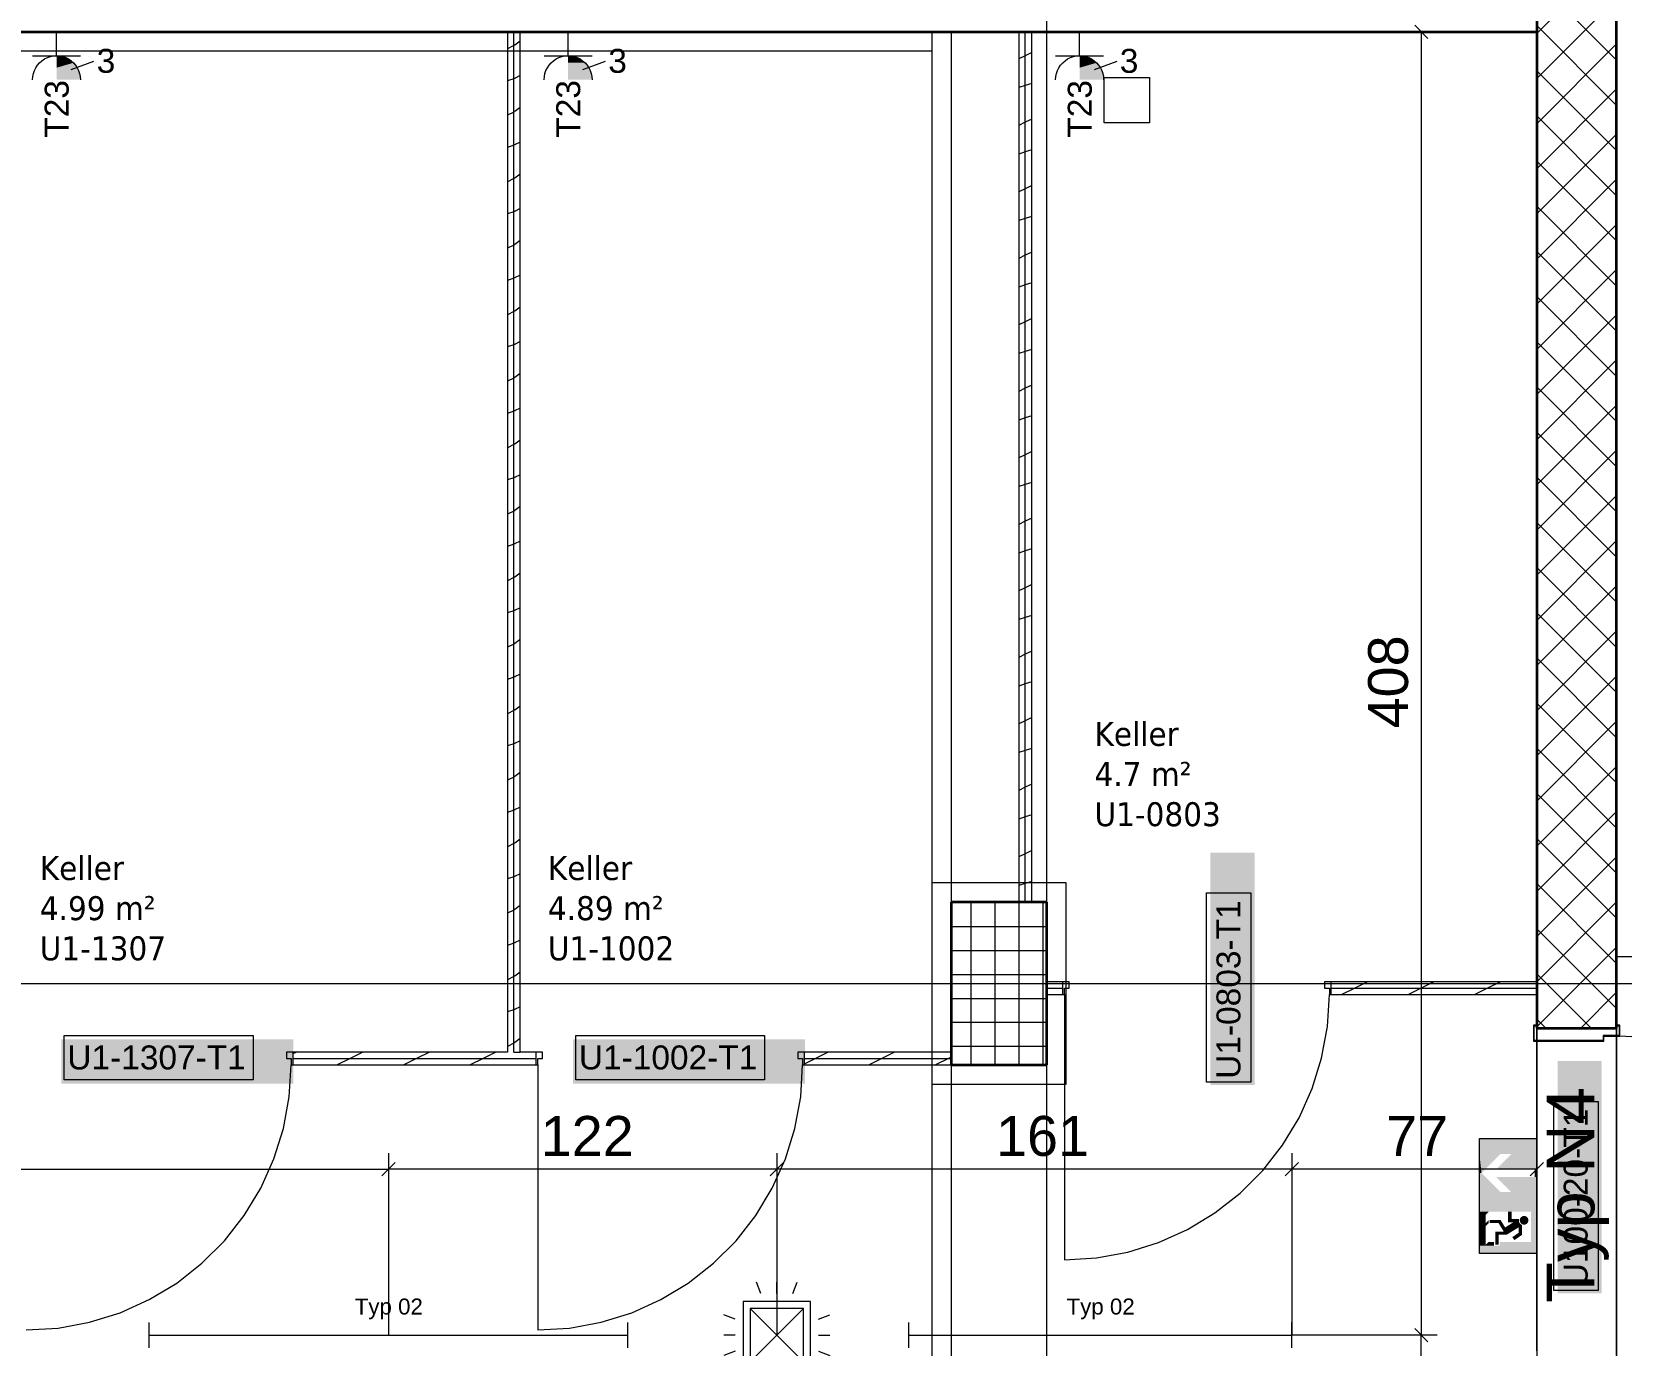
# Model space of a CAD drawing. Extents: x -1132 to 613, y -179 to 712.
# Drawn here: x -223.5 to -123.9, y -11.8 to 70.5 of the extents above; entities that cross this region are included whole.
import ezdxf
from ezdxf.lldxf.tags import DXFTag

# ---------------------------------------------------------------- set-up
doc = ezdxf.new("R2010")
doc.units = 0
doc.layers.get('0').update_dxf_attribs({"lineweight": 13})
for name, color, linetype, lineweight in [('A-AREA-____-IDEN', 7, 'Continuous', 5), ('A-DOOR-____-IDEN', 7, 'Continuous', 5), ('A-DOOR-____-OTLN', 7, 'Continuous', 9), ('A-DOOR-FRAM-MCUT', 7, 'Continuous', 9), ('A-DOOR-OPNG-OTLN', 7, 'Continuous', 9), ('A-FLOR-____-OTLN', 7, 'Continuous', 9), ('A-FLOR-____-OVHD', 7, 'Strichpunkt - Fein', 9), ('A-WALL-____-MCUT', 7, 'Continuous', 35), ('A-WALL-____-PATT', 7, 'Continuous', 35), ('A-WALL-FNSH-MCUT', 7, 'Continuous', 35), ('S-COLS-____-MCUT', 7, 'Continuous', 35), ('S-COLS-____-OTLN', 7, 'Continuous', 9), ('S-GRID-____-OTLN', 7, 'Continuous', 5)]:
    doc.layers.add(name, color=color, linetype=linetype, lineweight=lineweight)
for name, color, linetype, lineweight, true_color in [('EL01_VVV_Mass', 7, 'Continuous', 13, 0xb2b200), ('EL01_WAN_Kraft', 1, 'Continuous', 13, 0xff0000), ('EL01_WAN_Leuchten', 7, 'Continuous', 13, 0x0080ff), ('EL01_WAN_Leuchtentyp', 7, 'Continuous', 13, 0x0099ff), ('EL01_WAN_Licht', 7, 'Continuous', 13, 0x0080ff), ('EL01_WAN_Notbeleuchtungen', 7, 'Continuous', 13, 0x009900), ('EL01_WAN_Notbeleuchtungentyp', 7, 'Continuous', 13, 0x009900)]:
    doc.layers.add(name, color=color, linetype=linetype, lineweight=lineweight, true_color=true_color)
doc.styles.get("Standard").update_dxf_attribs({"font": 'arial.ttf'})
tags = doc.linetypes.add('_Rasterlinie_', pattern=[0.375, 0.2, -0.05, 0.075, -0.05]).pattern_tags.tags
tags[10:11] = [DXFTag(74, 4), DXFTag(75, 0), DXFTag(340, '0'), DXFTag(46, 1.0), DXFTag(50, 0.0), DXFTag(44, 0.0), DXFTag(45, 0.0)]
tags[8:9] = [DXFTag(74, 4), DXFTag(75, 0), DXFTag(340, '0'), DXFTag(46, 1.0), DXFTag(50, 0.0), DXFTag(44, 0.0), DXFTag(45, 0.0)]
tags[6:7] = [DXFTag(74, 4), DXFTag(75, 0), DXFTag(340, '0'), DXFTag(46, 1.0), DXFTag(50, 0.0), DXFTag(44, 0.0), DXFTag(45, 0.0)]
tags[4:5] = [DXFTag(74, 4), DXFTag(75, 0), DXFTag(340, '0'), DXFTag(46, 1.0), DXFTag(50, 0.0), DXFTag(44, 0.0), DXFTag(45, 0.0)]
tags = doc.linetypes.add('Grundrissdarstellung Sturz', pattern=[0.25, 0.15, -0.05, 0, -0.05]).pattern_tags.tags
tags[10:11] = [DXFTag(74, 4), DXFTag(75, 0), DXFTag(340, '0'), DXFTag(46, 1.0), DXFTag(50, 0.0), DXFTag(44, 0.0), DXFTag(45, 0.0)]
tags[8:9] = [DXFTag(74, 4), DXFTag(75, 0), DXFTag(340, '0'), DXFTag(46, 1.0), DXFTag(50, 0.0), DXFTag(44, 0.0), DXFTag(45, 0.0)]
tags[6:7] = [DXFTag(74, 4), DXFTag(75, 0), DXFTag(340, '0'), DXFTag(46, 1.0), DXFTag(50, 0.0), DXFTag(44, 0.0), DXFTag(45, 0.0)]
tags[4:5] = [DXFTag(74, 4), DXFTag(75, 0), DXFTag(340, '0'), DXFTag(46, 1.0), DXFTag(50, 0.0), DXFTag(44, 0.0), DXFTag(45, 0.0)]
tags = doc.linetypes.add('Strichpunkt - Fein', pattern=[0.2, 0.1, -0.05, 0, -0.05]).pattern_tags.tags
tags[10:11] = [DXFTag(74, 4), DXFTag(75, 0), DXFTag(340, '0'), DXFTag(46, 1.0), DXFTag(50, 0.0), DXFTag(44, 0.0), DXFTag(45, 0.0)]
tags[8:9] = [DXFTag(74, 4), DXFTag(75, 0), DXFTag(340, '0'), DXFTag(46, 1.0), DXFTag(50, 0.0), DXFTag(44, 0.0), DXFTag(45, 0.0)]
tags[6:7] = [DXFTag(74, 4), DXFTag(75, 0), DXFTag(340, '0'), DXFTag(46, 1.0), DXFTag(50, 0.0), DXFTag(44, 0.0), DXFTag(45, 0.0)]
tags[4:5] = [DXFTag(74, 4), DXFTag(75, 0), DXFTag(340, '0'), DXFTag(46, 1.0), DXFTag(50, 0.0), DXFTag(44, 0.0), DXFTag(45, 0.0)]

# ---------------------------------------------------------------- blocks, each defined once
blk = doc.blocks.new('Referenz-A0UNPDE96I', base_point=(-1115.886, -117.372))
at = {"layer": 'A-DOOR-____-IDEN', "color": 0, "linetype": 'Continuous', "ltscale": 0.13}
for p, q in [((-149.906, 4.705), (-149.906, 16.545)), ((-149.906, 16.545), (-147.126, 16.545)), ((-147.126, 16.545), (-147.126, 4.705)), ((-221.486, 7.615), (-209.646, 7.615)), ((-221.486, 4.835), (-221.486, 7.615)), ((-209.646, 7.615), (-209.646, 4.835)), ((-189.436, 7.615), (-177.596, 7.615)), ((-189.436, 4.835), (-189.436, 7.615)), ((-177.596, 7.615), (-177.596, 4.835)), ((-209.646, 4.835), (-221.486, 4.835)), ((-177.596, 4.835), (-189.436, 4.835)), ((-147.126, 4.705), (-149.906, 4.705)), ((-128.151, -8.346), (-128.151, 3.494)), ((-128.151, 3.494), (-125.371, 3.494)), ((-125.371, 3.494), (-125.371, -8.346)), ((-125.371, -8.346), (-128.151, -8.346))]:
    blk.add_line(p, q, dxfattribs=at)
at = {"layer": 'A-DOOR-____-IDEN', "color": 7, "linetype": 'Continuous', "ltscale": 0.13, "true_color": 0xffffff}
for points in [[(-149.662, 4.53), (-146.903, 4.53), (-149.662, 19.069)], [(-146.903, 4.53), (-149.662, 19.069), (-146.903, 19.069)], [(-221.661, 4.612), (-207.122, 4.612), (-221.661, 7.371)], [(-207.122, 4.612), (-221.661, 7.371), (-207.122, 7.371)], [(-189.611, 4.612), (-175.072, 4.612), (-189.611, 7.371)], [(-175.072, 4.612), (-189.611, 7.371), (-175.072, 7.371)], [(-127.908, -8.521), (-125.149, -8.521), (-127.908, 6.018)], [(-125.149, -8.521), (-127.908, 6.018), (-125.149, 6.018)]]:
    blk.add_solid(points, dxfattribs=at)
at = {"layer": 'A-DOOR-____-OTLN', "color": 0, "linetype": 'Grundrissdarstellung Sturz', "ltscale": 0.13}
for p, q in [((-129.215, 8.075), (-129.215, -12.925)), ((-124.215, 8.075), (-124.215, -12.925))]:
    blk.add_line(p, q, dxfattribs=at)
at = {"layer": 'A-DOOR-FRAM-MCUT', "color": 0, "linetype": 'Continuous', "ltscale": 0.13}
for p, q in [((-158.515, 10.978), (-158.915, 10.978)), ((-158.515, 10.578), (-158.515, 10.978)), ((-142.115, 10.978), (-142.515, 10.978)), ((-142.515, 10.978), (-142.515, 10.578)), ((-158.915, 10.178), (-158.815, 10.178)), ((-158.815, 10.178), (-158.815, 10.578)), ((-158.815, 10.578), (-158.515, 10.578)), ((-142.515, 10.578), (-142.215, 10.578)), ((-142.215, 10.578), (-142.215, 10.178)), ((-142.215, 10.178), (-142.115, 10.178)), ((-129.215, 8.275), (-129.415, 8.275)), ((-129.415, 8.275), (-129.415, 7.275)), ((-129.375, 7.315), (-129.375, 8.235)), ((-129.375, 8.235), (-129.215, 8.235)), ((-124.015, 8.275), (-124.215, 8.275)), ((-124.215, 8.235), (-124.055, 8.235)), ((-124.055, 8.235), (-124.055, 7.615)), ((-124.015, 7.575), (-124.015, 8.275)), ((-129.415, 7.275), (-125.015, 7.275)), ((-125.055, 7.315), (-129.375, 7.315)), ((-124.055, 7.615), (-125.055, 7.615)), ((-125.055, 7.615), (-125.055, 7.315)), ((-125.015, 7.275), (-125.015, 7.575)), ((-125.015, 7.575), (-124.015, 7.575)), ((-207.165, 6.578), (-207.565, 6.578)), ((-207.565, 6.578), (-207.565, 6.178)), ((-207.565, 6.178), (-207.265, 6.178)), ((-207.265, 6.178), (-207.265, 5.778)), ((-191.515, 6.578), (-191.915, 6.578)), ((-191.815, 5.778), (-191.815, 6.178)), ((-191.815, 6.178), (-191.515, 6.178)), ((-191.515, 6.178), (-191.515, 6.578)), ((-175.115, 6.578), (-175.515, 6.578)), ((-175.515, 6.578), (-175.515, 6.178)), ((-175.515, 6.178), (-175.215, 6.178)), ((-175.215, 6.178), (-175.215, 5.778)), ((-207.265, 5.778), (-207.165, 5.778)), ((-191.915, 5.778), (-191.815, 5.778)), ((-175.215, 5.778), (-175.115, 5.778))]:
    blk.add_line(p, q, dxfattribs=at)
at = {"layer": 'A-DOOR-OPNG-OTLN', "color": 0, "linetype": 'Continuous', "ltscale": 0.13}
for p, q in [((-158.815, 10.178), (-158.815, -6.422)), ((-142.336, 8.177), (-142.215, 10.178)), ((-142.697, 6.206), (-142.336, 8.177)), ((-121.775, 7.45), (-124.015, 7.575)), ((-143.293, 4.292), (-142.697, 6.206)), ((-207.386, 3.777), (-207.265, 5.778)), ((-191.815, 5.778), (-191.815, -10.822)), ((-175.336, 3.777), (-175.215, 5.778)), ((-144.116, 2.464), (-143.293, 4.292)), ((-207.747, 1.806), (-207.386, 3.777)), ((-175.697, 1.806), (-175.336, 3.777)), ((-145.153, 0.748), (-144.116, 2.464)), ((-208.343, -0.108), (-207.747, 1.806)), ((-176.293, -0.108), (-175.697, 1.806)), ((-146.389, -0.83), (-145.153, 0.748)), ((-209.166, -1.936), (-208.343, -0.108)), ((-177.116, -1.936), (-176.293, -0.108)), ((-147.807, -2.247), (-146.389, -0.83)), ((-210.203, -3.652), (-209.166, -1.936)), ((-178.153, -3.652), (-177.116, -1.936)), ((-149.385, -3.483), (-147.807, -2.247)), ((-211.439, -5.23), (-210.203, -3.652)), ((-179.389, -5.23), (-178.153, -3.652)), ((-151.1, -4.52), (-149.385, -3.483)), ((-152.928, -5.343), (-151.1, -4.52)), ((-212.857, -6.647), (-211.439, -5.23)), ((-180.807, -6.647), (-179.389, -5.23)), ((-156.814, -6.301), (-154.842, -5.939)), ((-154.842, -5.939), (-152.928, -5.343)), ((-214.435, -7.883), (-212.857, -6.647)), ((-182.385, -7.883), (-180.807, -6.647)), ((-158.815, -6.422), (-156.814, -6.301)), ((-216.15, -8.92), (-214.435, -7.883)), ((-184.1, -8.92), (-182.385, -7.883)), ((-217.978, -9.743), (-216.15, -8.92)), ((-185.928, -9.743), (-184.1, -8.92)), ((-219.892, -10.339), (-217.978, -9.743)), ((-187.842, -10.339), (-185.928, -9.743)), ((-223.865, -10.822), (-221.864, -10.701)), ((-221.864, -10.701), (-219.892, -10.339)), ((-191.815, -10.822), (-189.814, -10.701)), ((-189.814, -10.701), (-187.842, -10.339))]:
    blk.add_line(p, q, dxfattribs=at)
at = {"layer": 'A-FLOR-____-OTLN', "color": 0, "linetype": 'Continuous', "ltscale": 0.13}
for p, q in [((-124.215, 12.575), (-92.215, 12.575)), ((-129.215, 7.315), (-129.215, 8.075)), ((-124.215, 7.615), (-124.215, 8.075)), ((-129.215, -12.126), (-129.215, 7.277)), ((-124.215, -12.425), (-124.215, 7.575))]:
    blk.add_line(p, q, dxfattribs=at)
at = {"layer": 'A-FLOR-____-OVHD', "color": 0, "linetype": 'Strichpunkt - Fein', "ltscale": 0.13}
for p, q in [((-167.115, 70.478), (-167.115, -107.622)), ((-165.915, 70.478), (-165.915, 15.578)), ((-384.415, 69.278), (-167.115, 69.278)), ((-158.715, 17.178), (-167.115, 17.178)), ((-167.115, 17.178), (-167.115, 4.578)), ((-158.715, 4.578), (-158.715, 17.178)), ((-165.915, 6.178), (-165.915, -46.022)), ((-167.115, 4.578), (-158.715, 4.578))]:
    blk.add_line(p, q, dxfattribs=at)
at = {"layer": 'A-WALL-____-MCUT', "color": 0, "linetype": 'Continuous', "ltscale": 0.35}
for p, q in [((-129.215, 149.728), (-129.215, 8.075)), ((-124.215, 8.075), (-124.215, 149.728)), ((-257.815, 70.478), (-129.215, 70.478)), ((-129.215, 8.075), (-124.215, 8.075))]:
    blk.add_line(p, q, dxfattribs=at)
at = {"layer": 'A-WALL-____-MCUT', "color": 0, "linetype": 'Continuous', "lineweight": 9, "ltscale": 0.13}
for p, q in [((-193.315, 6.578), (-193.315, 70.478)), ((-161.265, 15.978), (-161.265, 70.478)), ((-159.915, 10.578), (-158.915, 10.578)), ((-142.115, 10.578), (-129.215, 10.578)), ((-207.165, 6.178), (-191.915, 6.178)), ((-193.315, 6.578), (-192.915, 6.578)), ((-175.115, 6.178), (-165.915, 6.178))]:
    blk.add_line(p, q, dxfattribs=at)
at = {"layer": 'A-WALL-____-PATT', "color": 0, "linetype": 'Continuous', "lineweight": 9, "ltscale": 0.13}
for p, q in [((-129.215, 70.382), (-125.119, 74.478)), ((-124.215, 68.698), (-129.215, 73.698)), ((-129.215, 67.554), (-124.215, 72.554)), ((-124.215, 65.869), (-129.215, 70.869)), ((-192.915, 69.902), (-193.255, 69.647)), ((-129.215, 64.725), (-124.215, 69.725)), ((-193.315, 69.615), (-193.715, 69.415)), ((-193.26, 69.642), (-193.315, 69.615)), ((-161.265, 68.98), (-161.665, 68.78)), ((-160.865, 69.18), (-161.265, 68.98)), ((-192.915, 67.732), (-193.26, 67.56)), ((-124.215, 63.041), (-129.215, 68.041)), ((-193.315, 67.539), (-193.715, 67.405)), ((-193.259, 67.557), (-193.315, 67.539)), ((-161.265, 67.116), (-161.665, 66.983)), ((-160.865, 67.25), (-161.265, 67.116)), ((-129.215, 61.897), (-124.215, 66.897)), ((-192.915, 65.737), (-193.254, 65.482)), ((-193.315, 65.45), (-193.715, 65.25)), ((-193.26, 65.477), (-193.315, 65.45)), ((-161.265, 64.815), (-161.665, 64.615)), ((-160.865, 65.015), (-161.265, 64.815)), ((-124.215, 60.213), (-129.215, 65.213)), ((-129.215, 59.068), (-124.215, 64.068)), ((-193.315, 63.374), (-193.715, 63.241)), ((-193.259, 63.393), (-193.315, 63.374)), ((-192.915, 63.567), (-193.26, 63.395)), ((-161.265, 62.951), (-161.665, 62.818)), ((-160.865, 63.085), (-161.265, 62.951)), ((-124.215, 57.384), (-129.215, 62.384)), ((-193.315, 61.285), (-193.715, 61.085)), ((-193.26, 61.312), (-193.315, 61.285)), ((-192.915, 61.572), (-193.254, 61.317)), ((-160.865, 60.85), (-161.265, 60.65)), ((-129.215, 56.24), (-124.215, 61.24)), ((-161.265, 60.65), (-161.665, 60.45)), ((-193.315, 59.209), (-193.715, 59.076)), ((-193.259, 59.228), (-193.315, 59.209)), ((-192.915, 59.402), (-193.26, 59.23)), ((-161.265, 58.787), (-161.665, 58.653)), ((-160.865, 58.92), (-161.265, 58.787)), ((-124.215, 54.556), (-129.215, 59.556)), ((-129.215, 53.412), (-124.215, 58.412)), ((-193.315, 57.12), (-193.715, 56.92)), ((-193.26, 57.147), (-193.315, 57.12)), ((-192.915, 57.407), (-193.253, 57.153)), ((-161.265, 56.485), (-161.665, 56.285)), ((-160.865, 56.685), (-161.265, 56.485)), ((-124.215, 51.727), (-129.215, 56.727)), ((-193.315, 55.045), (-193.715, 54.911)), ((-193.259, 55.063), (-193.315, 55.045)), ((-192.915, 55.238), (-193.26, 55.065)), ((-129.215, 50.583), (-124.215, 55.583)), ((-161.265, 54.622), (-161.665, 54.489)), ((-160.865, 54.755), (-161.265, 54.622)), ((-124.215, 48.899), (-129.215, 53.899)), ((-193.315, 52.955), (-193.715, 52.755)), ((-193.26, 52.982), (-193.315, 52.955)), ((-192.915, 53.242), (-193.253, 52.988)), ((-161.265, 52.32), (-161.665, 52.12)), ((-160.865, 52.52), (-161.265, 52.32)), ((-129.215, 47.755), (-124.215, 52.755)), ((-193.315, 50.88), (-193.715, 50.747)), ((-193.259, 50.899), (-193.315, 50.88)), ((-192.915, 51.073), (-193.261, 50.9)), ((-124.215, 46.07), (-129.215, 51.07)), ((-161.265, 50.457), (-161.665, 50.324)), ((-160.865, 50.591), (-161.265, 50.457)), ((-129.215, 44.926), (-124.215, 49.926)), ((-193.261, 48.817), (-193.315, 48.79)), ((-192.915, 49.077), (-193.252, 48.824)), ((-193.315, 48.79), (-193.715, 48.59)), ((-161.265, 48.156), (-161.665, 47.956)), ((-160.865, 48.356), (-161.265, 48.156)), ((-124.215, 43.242), (-129.215, 48.242)), ((-192.915, 46.908), (-193.261, 46.735)), ((-129.215, 42.098), (-124.215, 47.098)), ((-193.315, 46.715), (-193.715, 46.582)), ((-193.258, 46.734), (-193.315, 46.715)), ((-161.265, 46.293), (-161.665, 46.159)), ((-160.865, 46.426), (-161.265, 46.293)), ((-192.915, 44.912), (-193.252, 44.659)), ((-124.215, 40.414), (-129.215, 45.414)), ((-193.315, 44.625), (-193.715, 44.425)), ((-193.261, 44.652), (-193.315, 44.625)), ((-161.265, 43.991), (-161.665, 43.791)), ((-160.865, 44.191), (-161.265, 43.991)), ((-129.215, 39.269), (-124.215, 44.269)), ((-193.315, 42.55), (-193.715, 42.417)), ((-193.258, 42.569), (-193.315, 42.55)), ((-192.915, 42.743), (-193.261, 42.57)), ((-161.265, 42.128), (-161.665, 41.995)), ((-160.865, 42.261), (-161.265, 42.128)), ((-124.215, 37.585), (-129.215, 42.585)), ((-129.215, 36.441), (-124.215, 41.441)), ((-193.315, 40.46), (-193.715, 40.26)), ((-193.261, 40.487), (-193.315, 40.46)), ((-192.915, 40.747), (-193.251, 40.494)), ((-160.865, 40.026), (-161.265, 39.826)), ((-161.265, 39.826), (-161.665, 39.626)), ((-124.215, 34.757), (-129.215, 39.757)), ((-193.315, 38.386), (-193.715, 38.252)), ((-193.258, 38.405), (-193.315, 38.386)), ((-192.915, 38.578), (-193.261, 38.405)), ((-161.265, 37.963), (-161.665, 37.83)), ((-160.865, 38.096), (-161.265, 37.963)), ((-129.215, 33.613), (-124.215, 38.613)), ((-124.215, 31.928), (-129.215, 36.928)), ((-193.315, 36.295), (-193.715, 36.095)), ((-193.261, 36.322), (-193.315, 36.295)), ((-192.915, 36.582), (-193.251, 36.33)), ((-160.865, 35.861), (-161.265, 35.661)), ((-161.265, 35.661), (-161.665, 35.461)), ((-129.215, 30.784), (-124.215, 35.784)), ((-193.315, 34.221), (-193.715, 34.088)), ((-193.258, 34.24), (-193.315, 34.221)), ((-192.915, 34.413), (-193.261, 34.24)), ((-160.865, 33.932), (-161.265, 33.798)), ((-124.215, 29.1), (-129.215, 34.1)), ((-161.265, 33.798), (-161.665, 33.665)), ((-129.215, 27.956), (-124.215, 32.956)), ((-193.315, 32.131), (-193.715, 31.931)), ((-193.261, 32.157), (-193.315, 32.131)), ((-192.915, 32.417), (-193.25, 32.165)), ((-161.265, 31.496), (-161.665, 31.296)), ((-160.865, 31.696), (-161.265, 31.496)), ((-124.215, 26.271), (-129.215, 31.271)), ((-193.315, 30.056), (-193.715, 29.923)), ((-193.258, 30.075), (-193.315, 30.056)), ((-192.915, 30.248), (-193.261, 30.075)), ((-129.215, 25.127), (-124.215, 30.127)), ((-161.265, 29.634), (-161.665, 29.5)), ((-160.865, 29.767), (-161.265, 29.634)), ((-193.315, 27.966), (-193.715, 27.766)), ((-193.262, 27.992), (-193.315, 27.966)), ((-192.915, 28.252), (-193.25, 28)), ((-124.215, 23.443), (-129.215, 28.443)), ((-161.265, 27.331), (-161.665, 27.131)), ((-160.865, 27.531), (-161.265, 27.331)), ((-129.215, 22.299), (-124.215, 27.299)), ((-193.257, 25.911), (-193.315, 25.892)), ((-192.915, 26.083), (-193.262, 25.91)), ((-193.315, 25.892), (-193.715, 25.758)), ((-161.265, 25.469), (-161.665, 25.336)), ((-160.865, 25.602), (-161.265, 25.469)), ((-124.215, 20.615), (-129.215, 25.615)), ((-192.915, 24.087), (-193.249, 23.836)), ((-129.215, 19.471), (-124.215, 24.471)), ((-193.315, 23.801), (-193.715, 23.601)), ((-193.262, 23.827), (-193.315, 23.801)), ((-161.265, 23.166), (-161.665, 22.966)), ((-160.865, 23.366), (-161.265, 23.166)), ((-192.915, 21.918), (-193.262, 21.745)), ((-124.215, 17.786), (-129.215, 22.786)), ((-193.315, 21.727), (-193.715, 21.593)), ((-193.257, 21.746), (-193.315, 21.727)), ((-161.265, 21.304), (-161.665, 21.171)), ((-160.865, 21.438), (-161.265, 21.304)), ((-129.215, 16.642), (-124.215, 21.642)), ((-192.915, 19.922), (-193.249, 19.671)), ((-124.215, 14.958), (-129.215, 19.958)), ((-193.315, 19.636), (-193.715, 19.436)), ((-193.262, 19.662), (-193.315, 19.636)), ((-161.265, 19.001), (-161.665, 18.801)), ((-160.865, 19.201), (-161.265, 19.001)), ((-129.215, 13.814), (-124.215, 18.814)), ((-193.315, 17.562), (-193.715, 17.429)), ((-193.257, 17.581), (-193.315, 17.562)), ((-192.915, 17.753), (-193.262, 17.58)), ((-161.265, 17.14), (-161.665, 17.006)), ((-160.865, 17.273), (-161.265, 17.14)), ((-124.215, 12.129), (-129.215, 17.129)), ((-129.215, 10.985), (-124.215, 15.985)), ((-193.315, 15.471), (-193.715, 15.271)), ((-193.262, 15.497), (-193.315, 15.471)), ((-192.915, 15.757), (-193.248, 15.506)), ((-124.215, 9.301), (-129.215, 14.301)), ((-193.315, 13.397), (-193.715, 13.264)), ((-193.257, 13.417), (-193.315, 13.397)), ((-192.915, 13.589), (-193.262, 13.415)), ((-129.215, 8.157), (-124.215, 13.157)), ((-193.315, 11.306), (-193.715, 11.106)), ((-193.262, 11.332), (-193.315, 11.306)), ((-192.915, 11.592), (-193.248, 11.342)), ((-139.827, 10.978), (-140.627, 10.578)), ((-135.662, 10.978), (-136.462, 10.578)), ((-131.497, 10.978), (-132.297, 10.578)), ((-125.818, 8.075), (-129.215, 11.472)), ((-140.627, 10.578), (-141.427, 10.178)), ((-136.462, 10.578), (-137.262, 10.178)), ((-132.297, 10.578), (-133.097, 10.178)), ((-126.468, 8.075), (-124.215, 10.328)), ((-193.315, 9.233), (-193.715, 9.099)), ((-193.257, 9.252), (-193.315, 9.233)), ((-192.915, 9.424), (-193.262, 9.25)), ((-128.646, 8.075), (-129.215, 8.644)), ((-193.315, 7.141), (-193.715, 6.941)), ((-193.262, 7.167), (-193.315, 7.141)), ((-192.915, 7.427), (-193.247, 7.177)), ((-206.935, 6.578), (-207.165, 6.464)), ((-203.57, 6.178), (-204.37, 5.778)), ((-202.77, 6.578), (-203.57, 6.178)), ((-199.405, 6.178), (-200.205, 5.778)), ((-198.605, 6.578), (-199.405, 6.178)), ((-195.241, 6.178), (-196.041, 5.778)), ((-194.441, 6.578), (-195.241, 6.178)), ((-174.416, 6.178), (-175.115, 5.829)), ((-173.616, 6.578), (-174.416, 6.178)), ((-170.251, 6.178), (-171.051, 5.778)), ((-169.451, 6.578), (-170.251, 6.178)), ((-166.086, 6.178), (-166.886, 5.778)), ((-165.915, 6.264), (-166.086, 6.178))]:
    blk.add_line(p, q, dxfattribs=at)
at = {"layer": 'A-WALL-FNSH-MCUT', "color": 0, "linetype": 'Continuous', "lineweight": 9, "ltscale": 0.13}
for p, q in [((-193.715, 70.478), (-193.715, 6.578)), ((-192.915, 6.578), (-192.915, 70.478)), ((-161.665, 70.478), (-161.665, 15.978)), ((-160.865, 15.978), (-160.865, 70.478)), ((-161.665, 15.978), (-160.865, 15.978)), ((-158.915, 10.978), (-159.915, 10.978)), ((-159.915, 10.978), (-159.915, 10.178)), ((-158.915, 10.178), (-158.915, 10.978)), ((-129.215, 10.978), (-142.115, 10.978)), ((-142.115, 10.978), (-142.115, 10.178)), ((-159.915, 10.178), (-158.915, 10.178)), ((-142.115, 10.178), (-129.215, 10.178)), ((-193.715, 6.578), (-207.165, 6.578)), ((-207.165, 6.578), (-207.165, 5.778)), ((-191.915, 6.578), (-192.915, 6.578)), ((-191.915, 5.778), (-191.915, 6.578)), ((-165.915, 6.578), (-175.115, 6.578)), ((-175.115, 6.578), (-175.115, 5.778)), ((-165.915, 5.778), (-165.915, 6.578)), ((-207.165, 5.778), (-191.915, 5.778)), ((-175.115, 5.778), (-165.915, 5.778))]:
    blk.add_line(p, q, dxfattribs=at)
at = {"layer": 'S-COLS-____-MCUT', "color": 0, "linetype": 'Continuous', "ltscale": 0.35}
for p, q in [((-159.915, 15.978), (-165.915, 15.978)), ((-165.915, 15.978), (-165.915, 5.778)), ((-159.915, 5.778), (-159.915, 15.978)), ((-165.915, 5.778), (-159.915, 5.778))]:
    blk.add_line(p, q, dxfattribs=at)
at = {"layer": 'S-COLS-____-OTLN', "color": 0, "linetype": 'Continuous', "ltscale": 0.13}
for p, q in [((-165.915, 15.947), (-159.915, 15.947)), ((-164.654, 5.778), (-164.654, 15.978)), ((-163.154, 5.778), (-163.154, 15.978)), ((-161.654, 5.778), (-161.654, 15.978)), ((-160.154, 5.778), (-160.154, 15.978)), ((-165.915, 14.447), (-159.915, 14.447)), ((-165.915, 12.947), (-159.915, 12.947)), ((-165.915, 11.447), (-159.915, 11.447)), ((-165.915, 9.947), (-159.915, 9.947)), ((-165.915, 8.447), (-159.915, 8.447)), ((-165.915, 6.947), (-159.915, 6.947))]:
    blk.add_line(p, q, dxfattribs=at)
at = {"layer": 'S-GRID-____-OTLN', "color": 0, "linetype": '_Rasterlinie_', "ltscale": 0.13}
for p, q in [((-159.915, -113.603), (-159.915, 466.144)), ((-1107.612, 10.878), (103.376, 10.878))]:
    blk.add_line(p, q, dxfattribs=at)
at = {"layer": 'A-AREA-____-IDEN', "color": 0, "linetype": 'Continuous', "ltscale": 0.13, "char_height": 1.5, "attachment_point": 1}
for s, insert in [('{\\W0.9;\\fVerdana;Keller}', (-156.93, 27.257)), ('{\\W0.9;\\fVerdana;4.7 m²}', (-156.93, 24.744)), ('{\\W0.9;\\fVerdana;U1-0803}', (-156.93, 22.23)), ('{\\W0.9;\\fVerdana;Keller}', (-223.014, 18.857)), ('{\\W0.9;\\fVerdana;Keller}', (-191.18, 18.857)), ('{\\W0.9;\\fVerdana;4.99 m²}', (-223.014, 16.344)), ('{\\W0.9;\\fVerdana;4.89 m²}', (-191.18, 16.344)), ('{\\W0.9;\\fVerdana;U1-1307}', (-223.014, 13.83)), ('{\\W0.9;\\fVerdana;U1-1002}', (-191.18, 13.83))]:
    blk.add_mtext(s, dxfattribs=dict(at, insert=insert))
at = {"layer": 'A-DOOR-____-IDEN', "color": 0, "linetype": 'Continuous', "ltscale": 0.13, "char_height": 1.5, "attachment_point": 1, "rotation": 90}
for s, insert in [('{\\fArial;U1-0803-T1}', (-149.287, 4.905)), ('{\\fArial;U100-20-T1}', (-127.533, -8.146))]:
    blk.add_mtext(s, dxfattribs=dict(at, insert=insert))
at = {"layer": 'A-DOOR-____-IDEN', "color": 0, "linetype": 'Continuous', "ltscale": 0.13, "char_height": 1.5, "attachment_point": 1}
for s, insert in [('{\\fArial;U1-1307-T1}', (-221.286, 6.996)), ('{\\fArial;U1-1002-T1}', (-189.236, 6.996))]:
    blk.add_mtext(s, dxfattribs=dict(at, insert=insert))
blk = doc.blocks.new('Maß-A0UNPDV76I', base_point=(-201.576, -11.147))
at = {"color": 0, "lineweight": -2}
for p, q in [((-201.163, 0.247), (-201.163, -11.147)), ((-176.833, 0.247), (-176.833, -11.147)), ((-201.576, -1.167), (-200.749, -0.339)), ((-176.833, -0.753), (-201.163, -0.753)), ((-177.247, -1.167), (-176.42, -0.339))]:
    blk.add_line(p, q, dxfattribs=at)
at = {"color": 0, "lineweight": -2, "insert": (-191.627, 2.58), "char_height": 2.5, "attachment_point": 1}
blk.add_mtext('{\\fArial;122}', dxfattribs=at)
blk = doc.blocks.new('Bewegungsmelder UP-A0UNPE8T6I', base_point=(-180.156, -14.469))
at = {"color": 0, "lineweight": -2}
for p, q in [((-177.837, -8.532), (-178.109, -7.824)), ((-176.833, -8.532), (-176.833, -7.824)), ((-175.83, -8.532), (-175.558, -7.824)), ((-179.448, -10.143), (-180.156, -9.871)), ((-178.933, -9.047), (-178.933, -13.247)), ((-174.733, -9.047), (-178.933, -9.047)), ((-178.513, -9.467), (-178.513, -12.827)), ((-175.153, -9.467), (-178.513, -9.467)), ((-175.153, -12.827), (-178.513, -9.467)), ((-178.513, -12.827), (-175.153, -9.467)), ((-175.153, -12.827), (-175.153, -9.467)), ((-174.733, -13.247), (-174.733, -9.047)), ((-174.219, -10.143), (-173.511, -9.871)), ((-179.448, -11.147), (-180.156, -11.147)), ((-174.219, -11.147), (-173.511, -11.147)), ((-179.448, -12.151), (-180.156, -12.422)), ((-178.513, -12.827), (-175.153, -12.827)), ((-174.219, -12.151), (-173.511, -12.422)), ((-178.933, -13.247), (-174.733, -13.247)), ((-177.837, -13.761), (-178.109, -14.469)), ((-176.833, -13.761), (-176.833, -14.469)), ((-175.83, -13.761), (-175.558, -14.469))]:
    blk.add_line(p, q, dxfattribs=at)
blk = doc.blocks.new('LED-Langfeldleuchte 37W-A0UNPE9X6I', base_point=(-168.563, -11.947))
at = {"color": 0, "lineweight": -2}
for p, q in [((-168.563, -11.947), (-168.563, -10.347)), ((-144.563, -11.947), (-144.563, -10.347)), ((-168.563, -11.147), (-144.563, -11.147))]:
    blk.add_line(p, q, dxfattribs=at)
blk = doc.blocks.new('Bemerkung 1-A0UNPEA16I', base_point=(-158.68, -9.853))
at = {"color": 0, "lineweight": -2, "insert": (-158.68, -8.853), "char_height": 1, "attachment_point": 1}
blk.add_mtext('{\\fArial;Typ 02}', dxfattribs=at)
blk = doc.blocks.new('Bodendose (multi) UP-A0UNPEBJ6I', base_point=(-156.325, 64.78))
at = {"color": 0, "lineweight": -2}
for p, q in [((-156.325, 64.78), (-156.325, 67.62)), ((-156.325, 67.62), (-153.485, 67.62)), ((-153.485, 67.62), (-153.485, 64.78)), ((-153.485, 64.78), (-156.325, 64.78))]:
    blk.add_line(p, q, dxfattribs=at)
blk = doc.blocks.new('RZL-Wand_ Unten-A0UNPEKB6I', base_point=(-132.813, -6.025))
at = {"color": 0, "lineweight": -2}
for p, q in [((-132.813, -6.025), (-132.813, 1.175)), ((-132.813, 1.175), (-129.213, 1.175)), ((-129.213, 1.175), (-129.213, -6.025)), ((-129.213, -6.025), (-132.813, -6.025))]:
    blk.add_line(p, q, dxfattribs=at)
for points in [[(-132.813, 0.195), (-129.213, 0.195), (-132.813, 1.175)], [(-129.213, 0.195), (-132.813, 1.175), (-129.213, 1.175)], [(-132.813, -0.995), (-132.683, -0.995), (-132.813, 0.195)], [(-132.683, -0.995), (-132.813, 0.195), (-131.493, 0.195)], [(-131.764, -0.755), (-129.213, -0.755), (-130.815, 0.195)], [(-129.213, -0.755), (-130.815, 0.195), (-129.213, 0.195)], [(-132.813, -2.184), (-131.493, -2.184), (-132.813, -0.995)], [(-131.493, -2.184), (-132.813, -0.995), (-132.683, -0.995)], [(-129.343, -1.235), (-129.213, -1.235), (-129.343, -0.755)], [(-129.213, -1.235), (-129.343, -0.755), (-129.213, -0.755)], [(-130.815, -2.184), (-129.213, -2.184), (-131.764, -1.235)], [(-129.213, -2.184), (-131.764, -1.235), (-129.213, -1.235)], [(-132.813, -2.425), (-129.213, -2.425), (-132.813, -2.184)], [(-129.213, -2.425), (-132.813, -2.184), (-129.213, -2.184)], [(-132.813, -3.41), (-129.213, -3.41), (-132.813, -2.425)], [(-129.213, -3.41), (-132.813, -2.425), (-129.213, -2.425)], [(-132.813, -3.612), (-132.426, -3.612), (-132.813, -3.41)], [(-132.426, -3.612), (-132.813, -3.41), (-132.224, -3.41)], [(-132.813, -4.13), (-132.426, -4.13), (-132.813, -3.612)], [(-132.426, -4.13), (-132.813, -3.612), (-132.426, -3.612)], [(-132.422, -4.126), (-132.224, -4.126), (-132.224, -3.927)], [(-132.163, -4.126), (-131.37, -4.126), (-132.163, -3.927)], [(-131.37, -4.126), (-132.163, -3.927), (-131.492, -3.927)], [(-131.024, -3.863), (-130.795, -3.863), (-131.024, -3.41)], [(-130.795, -3.863), (-131.024, -3.41), (-130.795, -3.41)], [(-131.024, -4.061), (-130.324, -4.061), (-131.024, -3.863)], [(-130.324, -4.061), (-131.024, -3.863), (-130.326, -3.863)], [(-129.74, -3.954), (-130.287, -3.954), (-129.75, -3.883)], [(-130.287, -3.954), (-129.75, -3.883), (-130.278, -3.883)], [(-130.278, -4.024), (-129.74, -3.954), (-130.287, -3.954)], [(-129.75, -3.883), (-130.278, -3.883), (-129.777, -3.817)], [(-130.278, -3.883), (-129.777, -3.817), (-130.251, -3.817)], [(-129.75, -4.024), (-130.278, -4.024), (-129.74, -3.954)], [(-129.777, -3.817), (-130.251, -3.817), (-129.821, -3.76)], [(-130.251, -3.817), (-129.821, -3.76), (-130.207, -3.76)], [(-129.821, -3.76), (-130.207, -3.76), (-129.877, -3.717)], [(-130.207, -3.76), (-129.877, -3.717), (-130.151, -3.717)], [(-129.877, -3.717), (-130.151, -3.717), (-129.943, -3.689)], [(-130.151, -3.717), (-129.943, -3.689), (-130.085, -3.689)], [(-129.943, -3.689), (-130.085, -3.689), (-130.014, -3.68)], [(-129.591, -5.302), (-129.213, -5.302), (-129.591, -3.41)], [(-129.213, -5.302), (-129.591, -3.41), (-129.213, -3.41)], [(-132.813, -4.328), (-132.426, -4.328), (-132.813, -4.13)], [(-132.426, -4.328), (-132.813, -4.13), (-132.228, -4.13)], [(-132.813, -5.504), (-132.426, -5.504), (-132.813, -4.328)], [(-132.426, -5.504), (-132.813, -4.328), (-132.426, -4.328)], [(-132.426, -4.13), (-132.228, -4.13), (-132.422, -4.126)], [(-132.228, -4.13), (-132.422, -4.126), (-132.224, -4.126)], [(-131.826, -4.859), (-131.109, -4.859), (-131.826, -4.656)], [(-131.109, -4.859), (-131.826, -4.656), (-130.78, -4.656)], [(-131.826, -5.478), (-131.614, -5.478), (-131.826, -4.859)], [(-131.614, -5.478), (-131.826, -4.859), (-131.614, -4.859)], [(-131.45, -4.401), (-131.201, -4.401), (-131.618, -4.126)], [(-131.201, -4.401), (-131.618, -4.126), (-131.37, -4.126)], [(-131.294, -4.656), (-130.78, -4.656), (-131.45, -4.401)], [(-130.78, -4.656), (-131.45, -4.401), (-130.365, -4.401)], [(-131.201, -4.401), (-130.365, -4.401), (-131.195, -4.397)], [(-131.195, -4.397), (-130.146, -4.397), (-130.955, -4.247)], [(-130.365, -4.401), (-131.195, -4.397), (-130.358, -4.397)], [(-131.024, -4.091), (-130.313, -4.091), (-131.024, -4.061)], [(-130.313, -4.091), (-131.024, -4.061), (-130.324, -4.061)], [(-130.955, -4.247), (-130.146, -4.247), (-130.893, -4.208)], [(-130.146, -4.397), (-130.955, -4.247), (-130.146, -4.247)], [(-130.893, -4.208), (-130.219, -4.208), (-130.825, -4.166)], [(-130.146, -4.247), (-130.893, -4.208), (-130.219, -4.208)], [(-130.825, -4.166), (-130.268, -4.166), (-130.729, -4.106)], [(-130.219, -4.208), (-130.825, -4.166), (-130.268, -4.166)], [(-130.355, -5.01), (-130.752, -5.01), (-130.146, -4.865)], [(-130.752, -5.01), (-130.146, -4.865), (-130.544, -4.865)], [(-130.729, -4.106), (-130.307, -4.106), (-130.703, -4.091)], [(-130.268, -4.166), (-130.729, -4.106), (-130.307, -4.106)], [(-130.307, -4.106), (-130.703, -4.091), (-130.313, -4.091)], [(-130.146, -4.865), (-130.544, -4.865), (-130.146, -4.737)], [(-130.544, -4.865), (-130.146, -4.737), (-130.358, -4.737)], [(-130.146, -4.737), (-130.358, -4.737), (-130.146, -4.397)], [(-130.358, -4.737), (-130.146, -4.397), (-130.358, -4.397)], [(-130.251, -4.09), (-129.75, -4.024), (-130.278, -4.024)], [(-129.777, -4.09), (-130.251, -4.09), (-129.75, -4.024)], [(-130.207, -4.147), (-129.777, -4.09), (-130.251, -4.09)], [(-129.777, -4.09), (-130.251, -4.09), (-129.777, -4.09)], [(-130.251, -4.09), (-129.777, -4.09), (-130.251, -4.09)], [(-129.821, -4.147), (-130.207, -4.147), (-129.777, -4.09)], [(-130.151, -4.19), (-129.821, -4.147), (-130.207, -4.147)], [(-129.877, -4.19), (-130.151, -4.19), (-129.821, -4.147)], [(-130.085, -4.218), (-129.877, -4.19), (-130.151, -4.19)], [(-129.943, -4.218), (-130.085, -4.218), (-129.877, -4.19)], [(-130.014, -4.227), (-129.943, -4.218), (-130.085, -4.218)], [(-132.813, -5.542), (-131.889, -5.542), (-132.813, -5.504)], [(-131.889, -5.542), (-132.813, -5.504), (-131.889, -5.504)], [(-132.813, -6.025), (-129.213, -6.025), (-132.813, -5.542)], [(-129.213, -6.025), (-132.813, -5.542), (-129.213, -5.542)], [(-132.426, -5.504), (-131.889, -5.504), (-132.224, -5.302)], [(-131.889, -5.504), (-132.224, -5.302), (-131.889, -5.302)], [(-131.55, -5.542), (-129.213, -5.542), (-131.55, -5.302)], [(-129.213, -5.542), (-131.55, -5.302), (-129.213, -5.302)], [(-130.624, -5.196), (-130.355, -5.01), (-130.752, -5.01)]]:
    blk.add_solid(points, dxfattribs=at)
blk = doc.blocks.new('Bemerkung 1-A0UNPEKD6I', base_point=(-128.607, -9.123))
at = {"color": 0, "lineweight": -2, "insert": (-128.607, -9.123), "char_height": 3, "attachment_point": 1, "rotation": 90}
blk.add_mtext('{\\fArial;Typ N4}', dxfattribs=at)
blk = doc.blocks.new('Maß-A0UNPF0V6I', base_point=(-144.976, -11.147))
at = {"color": 0, "lineweight": -2}
for p, q in [((-129.213, -1.753), (-129.213, 70.478)), ((-144.563, 0.247), (-144.563, -11.147)), ((-144.976, -1.167), (-144.149, -0.339)), ((-129.213, -0.753), (-144.563, -0.753)), ((-129.626, -1.167), (-128.799, -0.339))]:
    blk.add_line(p, q, dxfattribs=at)
at = {"color": 0, "lineweight": -2, "insert": (-138.666, 2.58), "char_height": 2.5, "attachment_point": 1}
blk.add_mtext('{\\fArial;77}', dxfattribs=at)
blk = doc.blocks.new('Steckdose T23_ AP_ 3-fach-A0UNPF4N6I', base_point=(-159.363, 63.846))
at = {"color": 0, "lineweight": -2}
for p, q in [((-157.863, 68.978), (-157.863, 70.478)), ((-159.363, 68.978), (-156.363, 68.978)), ((-158.776, 68.668), (-158.613, 68.777)), ((-158.613, 68.777), (-158.437, 68.864)), ((-158.437, 68.864), (-158.251, 68.927)), ((-158.251, 68.927), (-158.058, 68.965)), ((-158.058, 68.965), (-157.863, 68.978)), ((-157.863, 68.978), (-157.667, 68.965)), ((-157.667, 68.965), (-157.474, 68.927)), ((-157.474, 68.927), (-157.289, 68.864)), ((-157.289, 68.864), (-157.113, 68.777)), ((-157.113, 68.777), (-156.95, 68.668)), ((-159.35, 67.674), (-159.312, 67.866)), ((-159.312, 67.866), (-159.248, 68.052)), ((-159.248, 68.052), (-159.162, 68.228)), ((-159.162, 68.228), (-159.053, 68.391)), ((-159.053, 68.391), (-158.923, 68.539)), ((-158.923, 68.539), (-158.776, 68.668)), ((-156.95, 68.668), (-156.802, 68.539)), ((-156.937, 68.125), (-155.52, 68.633)), ((-156.802, 68.539), (-156.673, 68.391)), ((-156.673, 68.391), (-156.564, 68.228)), ((-156.564, 68.228), (-156.477, 68.052)), ((-156.477, 68.052), (-156.414, 67.866)), ((-156.414, 67.866), (-156.375, 67.674)), ((-159.363, 67.478), (-159.35, 67.674)), ((-156.375, 67.674), (-156.363, 67.478))]:
    blk.add_line(p, q, dxfattribs=at)
for points in [[(-157.474, 68.927), (-157.863, 68.927), (-157.863, 68.978)], [(-157.113, 68.777), (-157.863, 68.777), (-157.474, 68.927)], [(-157.863, 68.777), (-157.474, 68.927), (-157.863, 68.927)], [(-156.802, 68.539), (-157.863, 68.539), (-157.113, 68.777)], [(-157.863, 68.539), (-157.113, 68.777), (-157.863, 68.777)], [(-156.564, 68.228), (-157.863, 68.228), (-156.802, 68.539)], [(-157.863, 68.228), (-156.802, 68.539), (-157.863, 68.539)], [(-156.414, 67.866), (-157.863, 67.866), (-156.564, 68.228)], [(-157.863, 67.866), (-156.564, 68.228), (-157.863, 68.228)], [(-156.363, 67.478), (-157.863, 67.478), (-156.414, 67.866)], [(-157.863, 67.478), (-156.414, 67.866), (-157.863, 67.866)], [(-156.363, 67.478), (-156.363, 67.478), (-157.863, 67.478)]]:
    blk.add_solid(points, dxfattribs=at)
at = {"color": 0, "lineweight": -2, "insert": (-155.345, 69.409), "char_height": 1.5, "attachment_point": 1}
blk.add_mtext('{\\fArial;3}', dxfattribs=at)
at = {"color": 0, "lineweight": -2, "insert": (-158.604, 63.846), "char_height": 1.5, "attachment_point": 1, "rotation": 90}
blk.add_mtext('{\\fArial;T23}', dxfattribs=at)
blk = doc.blocks.new('Maß-A0UNPFBB6I', base_point=(-144.563, -11.56))
at = {"color": 0, "lineweight": -2}
for p, q in [((-136.041, 70.065), (-136.868, 70.892)), ((-136.454, 70.478), (-136.454, -11.147)), ((-136.041, -11.56), (-136.868, -10.733)), ((-135.454, -11.147), (-144.563, -11.147))]:
    blk.add_line(p, q, dxfattribs=at)
at = {"color": 0, "lineweight": -2, "insert": (-139.788, 26.852), "char_height": 2.5, "attachment_point": 1, "rotation": 90}
blk.add_mtext('{\\fArial;408}', dxfattribs=at)
blk = doc.blocks.new('Maß-A0UNPFDF6I', base_point=(-177.247, -11.147))
at = {"color": 0, "lineweight": -2}
for p, q in [((-176.833, 0.247), (-176.833, -11.147)), ((-144.563, 0.247), (-144.563, -11.147)), ((-177.247, -1.167), (-176.42, -0.339)), ((-144.563, -0.753), (-176.833, -0.753)), ((-144.976, -1.167), (-144.149, -0.339))]:
    blk.add_line(p, q, dxfattribs=at)
at = {"color": 0, "lineweight": -2, "insert": (-163.1, 2.58), "char_height": 2.5, "attachment_point": 1}
blk.add_mtext('{\\fArial;161}', dxfattribs=at)
blk = doc.blocks.new('Steckdose T23_ AP_ 3-fach-A0UNPFF76I', base_point=(-191.413, 63.846))
at = {"color": 0, "lineweight": -2}
for p, q in [((-189.913, 68.978), (-189.913, 70.478)), ((-191.413, 68.978), (-188.413, 68.978)), ((-190.826, 68.668), (-190.663, 68.777)), ((-190.663, 68.777), (-190.487, 68.864)), ((-190.487, 68.864), (-190.301, 68.927)), ((-190.301, 68.927), (-190.108, 68.965)), ((-190.108, 68.965), (-189.913, 68.978)), ((-189.913, 68.978), (-189.717, 68.965)), ((-189.717, 68.965), (-189.524, 68.927)), ((-189.524, 68.927), (-189.339, 68.864)), ((-189.339, 68.864), (-189.163, 68.777)), ((-189.163, 68.777), (-189, 68.668)), ((-191.4, 67.674), (-191.362, 67.866)), ((-191.362, 67.866), (-191.298, 68.052)), ((-191.298, 68.052), (-191.212, 68.228)), ((-191.212, 68.228), (-191.103, 68.391)), ((-191.103, 68.391), (-190.973, 68.539)), ((-190.973, 68.539), (-190.826, 68.668)), ((-189, 68.668), (-188.852, 68.539)), ((-188.987, 68.125), (-187.57, 68.633)), ((-188.852, 68.539), (-188.723, 68.391)), ((-188.723, 68.391), (-188.614, 68.228)), ((-188.614, 68.228), (-188.527, 68.052)), ((-188.527, 68.052), (-188.464, 67.866)), ((-188.464, 67.866), (-188.425, 67.674)), ((-191.413, 67.478), (-191.4, 67.674)), ((-188.425, 67.674), (-188.413, 67.478))]:
    blk.add_line(p, q, dxfattribs=at)
for points in [[(-189.913, 68.927), (-189.524, 68.927), (-189.913, 68.978)], [(-189.913, 68.777), (-189.163, 68.777), (-189.913, 68.927)], [(-189.163, 68.777), (-189.913, 68.927), (-189.524, 68.927)], [(-189.913, 68.539), (-188.852, 68.539), (-189.913, 68.777)], [(-188.852, 68.539), (-189.913, 68.777), (-189.163, 68.777)], [(-189.913, 68.228), (-188.614, 68.228), (-189.913, 68.539)], [(-188.614, 68.228), (-189.913, 68.539), (-188.852, 68.539)], [(-189.913, 67.866), (-188.464, 67.866), (-189.913, 68.228)], [(-188.464, 67.866), (-189.913, 68.228), (-188.614, 68.228)], [(-189.913, 67.478), (-188.413, 67.478), (-189.913, 67.866)], [(-188.413, 67.478), (-189.913, 67.866), (-188.464, 67.866)]]:
    blk.add_solid(points, dxfattribs=at)
at = {"color": 0, "lineweight": -2, "insert": (-187.395, 69.409), "char_height": 1.5, "attachment_point": 1}
blk.add_mtext('{\\fArial;3}', dxfattribs=at)
at = {"color": 0, "lineweight": -2, "insert": (-190.654, 63.846), "char_height": 1.5, "attachment_point": 1, "rotation": 90}
blk.add_mtext('{\\fArial;T23}', dxfattribs=at)
blk = doc.blocks.new('Maß-A0UNPFOL6I', base_point=(-144.563, -108.035))
at = {"color": 0, "lineweight": -2}
for p, q in [((-136.868, -10.733), (-136.041, -11.56)), ((-135.454, -11.147), (-144.563, -11.147)), ((-136.454, -107.622), (-136.454, -11.147))]:
    blk.add_line(p, q, dxfattribs=at)
blk = doc.blocks.new('Steckdose T23_ AP_ 3-fach-A0UNPFQL6I', base_point=(-223.463, 63.846))
at = {"color": 0, "lineweight": -2}
for p, q in [((-221.963, 68.978), (-221.963, 70.478)), ((-223.463, 68.978), (-220.463, 68.978)), ((-222.876, 68.668), (-222.713, 68.777)), ((-222.713, 68.777), (-222.537, 68.864)), ((-222.537, 68.864), (-222.351, 68.927)), ((-222.351, 68.927), (-222.158, 68.965)), ((-222.158, 68.965), (-221.963, 68.978)), ((-221.963, 68.978), (-221.767, 68.965)), ((-221.767, 68.965), (-221.574, 68.927)), ((-221.574, 68.927), (-221.389, 68.864)), ((-221.389, 68.864), (-221.213, 68.777)), ((-221.213, 68.777), (-221.05, 68.668)), ((-223.45, 67.674), (-223.412, 67.866)), ((-223.412, 67.866), (-223.348, 68.052)), ((-223.348, 68.052), (-223.262, 68.228)), ((-223.262, 68.228), (-223.153, 68.391)), ((-223.153, 68.391), (-223.023, 68.539)), ((-223.023, 68.539), (-222.876, 68.668)), ((-221.05, 68.668), (-220.902, 68.539)), ((-221.037, 68.125), (-219.62, 68.633)), ((-220.902, 68.539), (-220.773, 68.391)), ((-220.773, 68.391), (-220.664, 68.228)), ((-220.664, 68.228), (-220.577, 68.052)), ((-220.577, 68.052), (-220.514, 67.866)), ((-220.514, 67.866), (-220.475, 67.674)), ((-223.463, 67.478), (-223.45, 67.674)), ((-220.475, 67.674), (-220.463, 67.478))]:
    blk.add_line(p, q, dxfattribs=at)
for points in [[(-221.574, 68.927), (-221.963, 68.927), (-221.963, 68.978)], [(-221.213, 68.777), (-221.963, 68.777), (-221.574, 68.927)], [(-221.963, 68.777), (-221.574, 68.927), (-221.963, 68.927)], [(-220.902, 68.539), (-221.963, 68.539), (-221.213, 68.777)], [(-221.963, 68.539), (-221.213, 68.777), (-221.963, 68.777)], [(-220.664, 68.228), (-221.963, 68.228), (-220.902, 68.539)], [(-221.963, 68.228), (-220.902, 68.539), (-221.963, 68.539)], [(-220.514, 67.866), (-221.963, 67.866), (-220.664, 68.228)], [(-221.963, 67.866), (-220.664, 68.228), (-221.963, 68.228)], [(-220.463, 67.478), (-221.963, 67.478), (-220.514, 67.866)], [(-221.963, 67.478), (-220.514, 67.866), (-221.963, 67.866)], [(-220.463, 67.478), (-220.463, 67.478), (-221.963, 67.478)]]:
    blk.add_solid(points, dxfattribs=at)
at = {"color": 0, "lineweight": -2, "insert": (-219.445, 69.409), "char_height": 1.5, "attachment_point": 1}
blk.add_mtext('{\\fArial;3}', dxfattribs=at)
at = {"color": 0, "lineweight": -2, "insert": (-222.704, 63.846), "char_height": 1.5, "attachment_point": 1, "rotation": 90}
blk.add_mtext('{\\fArial;T23}', dxfattribs=at)
blk = doc.blocks.new('LED-Langfeldleuchte 37W-A0UNPFR16I', base_point=(-216.163, -11.947))
at = {"color": 0, "lineweight": -2}
for p, q in [((-216.163, -11.947), (-216.163, -10.347)), ((-186.163, -11.947), (-186.163, -10.347)), ((-216.163, -11.147), (-186.163, -11.147))]:
    blk.add_line(p, q, dxfattribs=at)
blk = doc.blocks.new('Bemerkung 1-A0UNPFR56I', base_point=(-203.28, -9.853))
at = {"color": 0, "lineweight": -2, "insert": (-203.28, -8.853), "char_height": 1, "attachment_point": 1}
blk.add_mtext('{\\fArial;Typ 02}', dxfattribs=at)
blk = doc.blocks.new('Maß-A0UNPG596I', base_point=(-309.078, -11.147))
at = {"color": 0, "lineweight": -2}
for p, q in [((-308.664, 0.247), (-308.664, -11.147)), ((-201.163, 0.247), (-201.163, -11.147)), ((-308.251, -0.339), (-309.078, -1.167)), ((-308.664, -0.753), (-201.163, -0.753)), ((-200.749, -0.339), (-201.576, -1.167))]:
    blk.add_line(p, q, dxfattribs=at)
at = {"color": 0, "lineweight": -2, "insert": (-257.675, 2.58), "char_height": 2.5, "attachment_point": 1}
blk.add_mtext('{\\fArial;538}', dxfattribs=at)

msp = doc.modelspace()

# ---------------------------------------------------------------- block references
at = {"color": 9, "lineweight": 25, "ltscale": 0.25, "true_color": 0xc0c0c0}
msp.add_blockref('Referenz-A0UNPDE96I', (-1115.886, -117.372), dxfattribs=at)
at = {"layer": 'EL01_VVV_Mass', "linetype": 'Continuous', "ltscale": 0.13}
for name, p in [('Maß-A0UNPFBB6I', (-144.563, -11.56)), ('Maß-A0UNPF0V6I', (-144.976, -11.147)), ('Maß-A0UNPG596I', (-309.078, -11.147)), ('Maß-A0UNPDV76I', (-201.576, -11.147)), ('Maß-A0UNPFDF6I', (-177.247, -11.147)), ('Maß-A0UNPFOL6I', (-144.563, -108.035))]:
    msp.add_blockref(name, p, dxfattribs=at)
at = {"layer": 'EL01_WAN_Kraft', "color": 1, "linetype": 'Continuous', "ltscale": 0.13, "true_color": 0xff0000}
for name, p in [('Steckdose T23_ AP_ 3-fach-A0UNPFQL6I', (-223.463, 63.846)), ('Steckdose T23_ AP_ 3-fach-A0UNPFF76I', (-191.413, 63.846)), ('Steckdose T23_ AP_ 3-fach-A0UNPF4N6I', (-159.363, 63.846)), ('Bodendose (multi) UP-A0UNPEBJ6I', (-156.325, 64.78))]:
    msp.add_blockref(name, p, dxfattribs=at)
at = {"layer": 'EL01_WAN_Leuchten', "ltscale": 0.13}
for name, p in [('LED-Langfeldleuchte 37W-A0UNPFR16I', (-216.163, -11.947)), ('LED-Langfeldleuchte 37W-A0UNPE9X6I', (-168.563, -11.947))]:
    msp.add_blockref(name, p, dxfattribs=at)
at = {"layer": 'EL01_WAN_Leuchtentyp', "ltscale": 0.13}
for name, p in [('Bemerkung 1-A0UNPFR56I', (-203.28, -9.853)), ('Bemerkung 1-A0UNPEA16I', (-158.68, -9.853))]:
    msp.add_blockref(name, p, dxfattribs=at)
at = {"layer": 'EL01_WAN_Licht', "linetype": 'Continuous', "ltscale": 0.13}
msp.add_blockref('Bewegungsmelder UP-A0UNPE8T6I', (-180.156, -14.469), dxfattribs=at)
at = {"layer": 'EL01_WAN_Notbeleuchtungen', "linetype": 'Continuous', "ltscale": 0.13}
msp.add_blockref('RZL-Wand_ Unten-A0UNPEKB6I', (-132.813, -6.025), dxfattribs=at)
at = {"layer": 'EL01_WAN_Notbeleuchtungentyp', "linetype": 'Continuous', "ltscale": 0.13}
msp.add_blockref('Bemerkung 1-A0UNPEKD6I', (-128.607, -9.123), dxfattribs=at)

doc.saveas('drawing.dxf')
